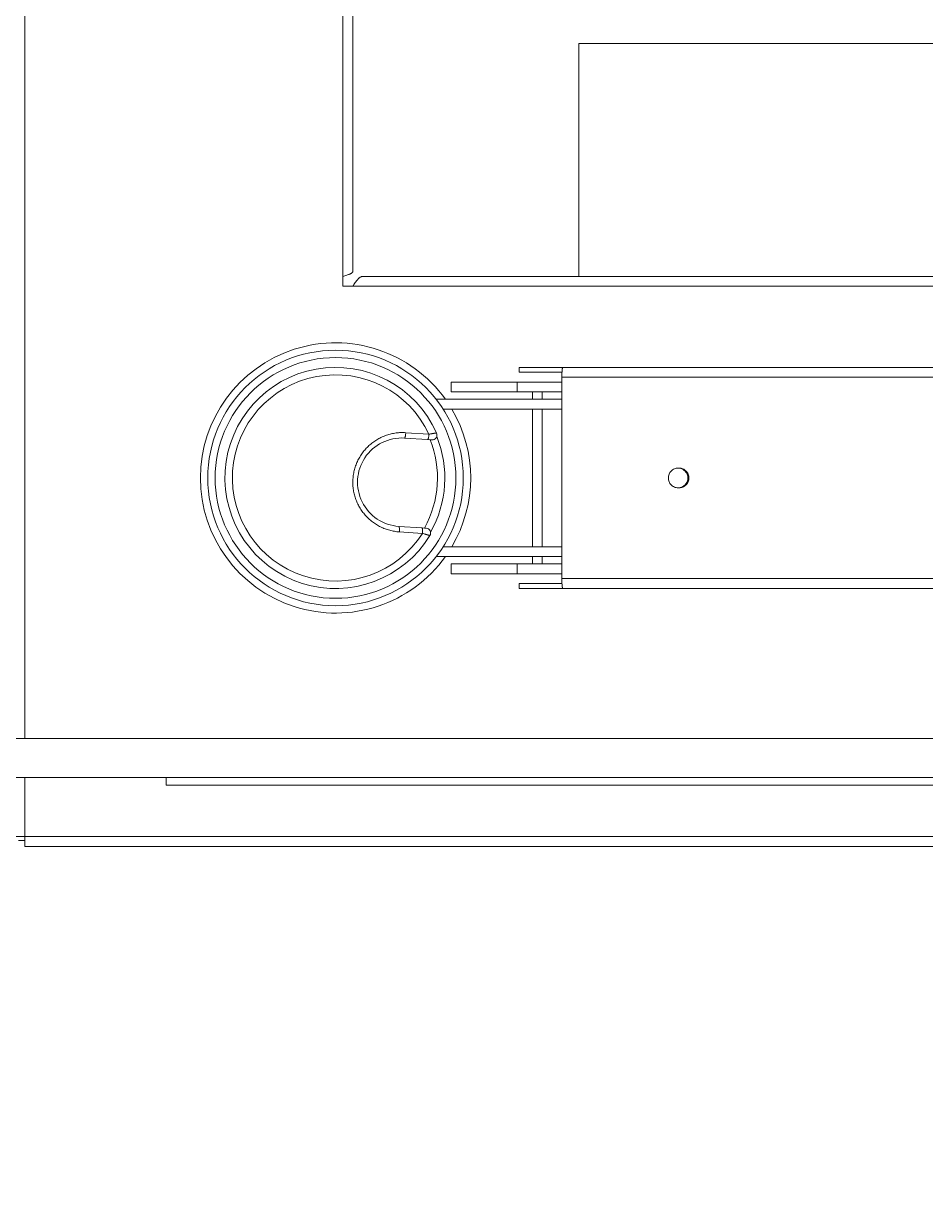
# Model space of a CAD drawing. Header units: millimetres. Extents: x 2027740 to 2136289, y -1533552 to -1491502.
# Drawn here: x 2099101.9 to 2099285.6, y -1504171.5 to -1503935.5 of the extents above; entities that cross this region are included whole.
import ezdxf

# ---------------------------------------------------------------- set-up
doc = ezdxf.new("R2010")
doc.units = ezdxf.units.MM
doc.header["$MEASUREMENT"] = 0
doc.linetypes.add('AUSGEZOGEN', pattern=[0])
doc.layers.add('10_Einrichtung', color=7, linetype='Continuous', lineweight=0)
doc.layers.add('11_Schraffur', color=9, linetype='Continuous', lineweight=0)

# ---------------------------------------------------------------- blocks, each defined once
blk = doc.blocks.new('*U847')
at = {"layer": '10_Einrichtung', "color": 1, "linetype": 'Continuous', "lineweight": 0}
for p, q in [((-1.0783, 2.9703), (-1.0783, -3.3397)), ((-0.4313, -2.3997), (-0.4313, 1.1303)), ((-0.4113, -2.3897), (-0.4113, 1.1203)), ((0.0487, -1.9257), (2.0487, -1.9257)), ((0.0487, -2.3997), (0.0487, -1.9257)), ((-0.4313, -2.3997), (-0.4313, -2.4197)), ((1.3597, -2.3997), (-0.3913, -2.3997)), ((-0.4313, -2.4197), (-0.4113, -2.4197)), ((1.2637, -2.4197), (-0.4113, -2.4197)), ((-0.0728, -2.5847), (-0.0728, -2.5947)), ((-0.0728, -2.5847), (1.3435, -2.5847)), ((0.0144, -2.5947), (-0.0728, -2.5947)), ((-0.2113, -2.6147), (-0.2113, -2.6347)), ((-0.2113, -2.6147), (0.0142, -2.6147)), ((-0.077, -2.6347), (-0.077, -2.6147)), ((0.0142, -3.0147), (0.0142, -2.6047)), ((0.0142, -2.6047), (1.3418, -2.6047)), ((0.0142, -2.6347), (-0.2113, -2.6347)), ((-0.0456, -2.6347), (-0.0456, -2.6497)), ((-0.0259, -2.6497), (-0.0259, -2.6347)), ((-0.0257, -2.6347), (-0.0257, -2.6497)), ((-0.2414, -2.6497), (0.0142, -2.6497)), ((-0.2272, -2.6697), (0.0142, -2.6697)), ((-0.0456, -2.6697), (-0.0456, -2.9497)), ((-0.0259, -2.9497), (-0.0259, -2.6697)), ((-0.0257, -2.6697), (-0.0257, -2.9497)), ((-0.2591, -2.7316), (-0.3058, -2.7286)), ((-0.3035, -2.7176), (-0.2563, -2.7206)), ((-0.2591, -2.7316), (-0.2539, -2.732)), ((-0.2539, -2.732), (-0.2506, -2.7322)), ((0.2507, -2.7897), (0.2528, -2.7897)), ((0.2507, -2.8297), (0.2528, -2.8297)), ((-0.3174, -2.9082), (-0.2708, -2.9113)), ((-0.2693, -2.9225), (-0.3165, -2.9195)), ((-0.2655, -2.9116), (-0.2708, -2.9113)), ((-0.2622, -2.9118), (-0.2655, -2.9116)), ((0.0142, -2.9497), (-0.2272, -2.9497)), ((0.0142, -2.9697), (-0.2414, -2.9697)), ((-0.0456, -2.9697), (-0.0456, -2.9847)), ((-0.0259, -2.9847), (-0.0259, -2.9697)), ((-0.0257, -2.9697), (-0.0257, -2.9847)), ((-0.2113, -2.9847), (-0.2113, -3.0047)), ((-0.2113, -2.9847), (0.0142, -2.9847)), ((-0.077, -3.0047), (-0.077, -2.9847)), ((0.0142, -3.0047), (-0.2113, -3.0047)), ((1.496, -3.0147), (0.0142, -3.0147)), ((-0.0728, -3.0247), (0.0144, -3.0247)), ((-0.0728, -3.0247), (-0.0728, -3.0347)), ((1.5504, -3.0347), (-0.0728, -3.0347)), ((-1.8913, -3.3397), (5.1087, -3.3397)), ((5.1087, -3.4197), (-1.8913, -3.4197)), ((-1.0783, -3.4197), (-1.0783, -3.5397)), ((-0.7913, -3.4197), (-0.7913, -3.4347)), ((-0.7913, -3.4347), (2.9587, -3.4347)), ((-1.0783, -3.5397), (-1.0983, -3.5397)), ((-1.0783, -3.5397), (-1.0783, -3.5597)), ((3.9087, -3.5397), (-1.0783, -3.5397)), ((-1.0783, -3.5475), (-1.0913, -3.5475)), ((3.9087, -3.5597), (-1.0783, -3.5597))]:
    blk.add_line(p, q, dxfattribs=at)
for radius in [0.26, 0.245]:
    blk.add_circle((-0.4463, -2.8097), radius, dxfattribs=at)
for centre, radius, start, end in [((-0.4463, -2.8097), 0.275, 35.5789, 324.4204), ((-0.4463, -2.8097), 0.225, 24.0117, 328.5761), ((-0.4463, -2.8097), 0.2099, 25.1138, 327.474), ((-0.4463, -2.8097), 0.275, 329.3958, 30.6043), ((-0.3116, -2.8184), 0.09, 86.2939, 266.2939), ((-0.4463, -2.8097), 0.2075, 330.5891, 21.9987), ((-0.4463, -2.8097), 0.2225, 330.309, 22.2789), ((-0.2499, -2.7222), 0.01, 266.2939, 24.0117), ((-0.378, -2.9143), 0.0617, 355.2087, 356.3031), ((-0.2628, -2.9218), 0.01, 328.5762, 86.2939)]:
    blk.add_arc(centre, radius, start, end, dxfattribs=at)
for points, knots in [([(-0.4313, -2.3997), (-0.43, -2.3993), (-0.4274, -2.3985), (-0.4237, -2.3972), (-0.4203, -2.396), (-0.4177, -2.395), (-0.4159, -2.3941), (-0.4147, -2.3935), (-0.4137, -2.3929), (-0.4128, -2.3922), (-0.4122, -2.3916), (-0.4117, -2.391), (-0.4114, -2.3903), (-0.4113, -2.3899), (-0.4113, -2.3897)], [0, 0, 0, 0, 0.177821, 0.349461, 0.508976, 0.651265, 0.714598, 0.772179, 0.823719, 0.86912, 0.908575, 0.94269, 0.972557, 1, 1, 1, 1]), ([(-0.3913, -2.3997), (-0.3917, -2.3997), (-0.3926, -2.3998), (-0.3943, -2.4002), (-0.396, -2.401), (-0.3976, -2.4021), (-0.3993, -2.4035), (-0.4014, -2.4056), (-0.4039, -2.4086), (-0.4064, -2.4121), (-0.4088, -2.4158), (-0.4105, -2.4184), (-0.4113, -2.4197)], [0, 0, 0, 0, 0.042845, 0.086687, 0.180532, 0.231999, 0.286933, 0.407481, 0.541747, 0.68755, 0.841625, 1, 1, 1, 1]), ([(0.0142, -2.6047), (0.0142, -2.603), (0.0142, -2.5996), (0.0143, -2.5963), (0.0144, -2.5947)], [0, 0, 0, 0, 0.517432, 1, 1, 1, 1]), ([(0.0144, -2.5947), (0.0145, -2.594), (0.0146, -2.5926), (0.0147, -2.5906), (0.0149, -2.5889), (0.0151, -2.5877), (0.0153, -2.5868), (0.0154, -2.5862), (0.0156, -2.5858), (0.0157, -2.5854), (0.0158, -2.5851), (0.0159, -2.5849), (0.016, -2.5848), (0.0161, -2.5847), (0.0162, -2.5847), (0.0162, -2.5847)], [0, 0, 0, 0, 0.210962, 0.402053, 0.570116, 0.712442, 0.77326, 0.826889, 0.873178, 0.912055, 0.943564, 0.967976, 0.977754, 0.986138, 1, 1, 1, 1]), ([(-0.411, -2.812), (-0.4107, -2.8087), (-0.4102, -2.8037), (-0.4089, -2.7971), (-0.4074, -2.7907), (-0.4048, -2.7827), (-0.4008, -2.7736), (-0.3968, -2.7663), (-0.3931, -2.7608), (-0.3892, -2.7554), (-0.3838, -2.7491), (-0.3766, -2.7422), (-0.3688, -2.736), (-0.3605, -2.7307), (-0.3517, -2.7261), (-0.344, -2.7231), (-0.3377, -2.7212), (-0.3313, -2.7195), (-0.3248, -2.7183), (-0.3183, -2.7176), (-0.3117, -2.7173), (-0.3067, -2.7173), (-0.3035, -2.7176)], [0, 0, 0, 0, 0.062893, 0.094344, 0.125789, 0.188637, 0.25144, 0.314188, 0.345548, 0.376892, 0.439505, 0.502041, 0.5645, 0.626882, 0.68919, 0.751433, 0.782543, 0.813639, 0.87578, 0.906847, 0.937908, 1, 1, 1, 1]), ([(-0.3058, -2.7286), (-0.3057, -2.7286), (-0.3056, -2.7286), (-0.3055, -2.7285), (-0.3054, -2.7284), (-0.3052, -2.7282), (-0.3051, -2.7278), (-0.3049, -2.7274), (-0.3047, -2.7268), (-0.3045, -2.7261), (-0.3043, -2.725), (-0.304, -2.7235), (-0.3038, -2.7215), (-0.3036, -2.7195), (-0.3035, -2.7182), (-0.3035, -2.7176)], [0, 0, 0, 0, 0.013853, 0.022375, 0.032424, 0.058035, 0.092168, 0.135642, 0.188437, 0.250172, 0.320035, 0.479436, 0.654201, 0.831309, 1, 1, 1, 1]), ([(-0.2563, -2.7206), (-0.2563, -2.7213), (-0.2564, -2.7226), (-0.2566, -2.7246), (-0.2569, -2.7265), (-0.2572, -2.7281), (-0.2575, -2.7291), (-0.2577, -2.7298), (-0.258, -2.7304), (-0.2582, -2.7309), (-0.2584, -2.7312), (-0.2587, -2.7315), (-0.2589, -2.7316), (-0.259, -2.7316), (-0.2591, -2.7316)], [0, 0, 0, 0, 0.165307, 0.339424, 0.511387, 0.668478, 0.737718, 0.799246, 0.852281, 0.896602, 0.932352, 0.960357, 0.982086, 1, 1, 1, 1]), ([(-0.2563, -2.7206), (-0.2552, -2.7204), (-0.2532, -2.7201), (-0.2507, -2.7197), (-0.2488, -2.7194), (-0.2475, -2.7192), (-0.2463, -2.719), (-0.2452, -2.7188), (-0.2442, -2.7187), (-0.2434, -2.7185), (-0.2427, -2.7184), (-0.2422, -2.7184), (-0.2419, -2.7183), (-0.2417, -2.7183), (-0.2414, -2.7182), (-0.2412, -2.7182), (-0.2411, -2.7182), (-0.241, -2.7182), (-0.2409, -2.7182), (-0.2409, -2.7182), (-0.2408, -2.7182), (-0.2408, -2.7181), (-0.2408, -2.7181), (-0.2408, -2.7181), (-0.2408, -2.7181), (-0.2408, -2.7181), (-0.2408, -2.7181), (-0.2408, -2.7181)], [0, 0, 0, 0, 0.203477, 0.39382, 0.482482, 0.565968, 0.643658, 0.714968, 0.779379, 0.836364, 0.885426, 0.906858, 0.926167, 0.943312, 0.958249, 0.970948, 0.981377, 0.985733, 0.989512, 0.992714, 0.995335, 0.997375, 0.998833, 0.999343, 0.999708, 0.999927, 1, 1, 1, 1]), ([(0.2507, -2.7897), (0.2494, -2.7897), (0.2468, -2.79), (0.2431, -2.7911), (0.2396, -2.793), (0.2366, -2.7955), (0.2341, -2.7985), (0.2323, -2.802), (0.2311, -2.8058), (0.2309, -2.8084), (0.2309, -2.8097)], [0, 0, 0, 0, 0.124663, 0.249378, 0.374187, 0.49912, 0.624187, 0.749378, 0.874663, 1, 1, 1, 1]), ([(0.2706, -2.8097), (0.2706, -2.8084), (0.2704, -2.8058), (0.2692, -2.802), (0.2674, -2.7985), (0.2649, -2.7955), (0.2619, -2.793), (0.2584, -2.7911), (0.2547, -2.79), (0.252, -2.7897), (0.2507, -2.7897)], [0, 0, 0, 0, 0.125337, 0.250622, 0.375813, 0.50088, 0.625813, 0.750622, 0.875337, 1, 1, 1, 1]), ([(0.2528, -2.7897), (0.2541, -2.7897), (0.2567, -2.79), (0.2605, -2.7911), (0.264, -2.793), (0.267, -2.7955), (0.2695, -2.7985), (0.2713, -2.802), (0.2725, -2.8058), (0.2727, -2.8084), (0.2727, -2.8097)], [0, 0, 0, 0, 0.124663, 0.249378, 0.374187, 0.49912, 0.624187, 0.749378, 0.874663, 1, 1, 1, 1]), ([(-0.3165, -2.9195), (-0.3198, -2.9193), (-0.3264, -2.9185), (-0.3361, -2.9164), (-0.3455, -2.9134), (-0.3531, -2.9102), (-0.3589, -2.9071), (-0.3646, -2.9038), (-0.3714, -2.8991), (-0.379, -2.8927), (-0.3859, -2.8856), (-0.3922, -2.8778), (-0.3976, -2.8695), (-0.4014, -2.8621), (-0.404, -2.856), (-0.4063, -2.8498), (-0.4086, -2.8418), (-0.4101, -2.8336), (-0.4109, -2.827), (-0.4113, -2.8203), (-0.4112, -2.8153), (-0.411, -2.812)], [0, 0, 0, 0, 0.062547, 0.124851, 0.186708, 0.248717, 0.279989, 0.311282, 0.373456, 0.435569, 0.498163, 0.560803, 0.623122, 0.68572, 0.717258, 0.748787, 0.811372, 0.873982, 0.905551, 0.937163, 1, 1, 1, 1]), ([(0.2309, -2.8097), (0.2309, -2.811), (0.2311, -2.8136), (0.2323, -2.8174), (0.2341, -2.8209), (0.2366, -2.8239), (0.2396, -2.8264), (0.2431, -2.8283), (0.2468, -2.8294), (0.2494, -2.8297), (0.2507, -2.8297)], [0, 0, 0, 0, 0.125337, 0.250622, 0.375813, 0.50088, 0.625813, 0.750622, 0.875337, 1, 1, 1, 1]), ([(0.2507, -2.8297), (0.252, -2.8297), (0.2547, -2.8294), (0.2584, -2.8283), (0.2619, -2.8264), (0.2649, -2.8239), (0.2674, -2.8209), (0.2692, -2.8174), (0.2704, -2.8136), (0.2706, -2.811), (0.2706, -2.8097)], [0, 0, 0, 0, 0.124663, 0.249378, 0.374187, 0.49912, 0.624187, 0.749378, 0.874663, 1, 1, 1, 1]), ([(0.2727, -2.8097), (0.2727, -2.811), (0.2725, -2.8136), (0.2713, -2.8174), (0.2695, -2.8209), (0.267, -2.8239), (0.264, -2.8264), (0.2605, -2.8283), (0.2567, -2.8294), (0.2541, -2.8297), (0.2528, -2.8297)], [0, 0, 0, 0, 0.125337, 0.250622, 0.375813, 0.50088, 0.625813, 0.750622, 0.875337, 1, 1, 1, 1]), ([(-0.3165, -2.9183), (-0.3164, -2.9182), (-0.3164, -2.9178), (-0.3164, -2.9173), (-0.3164, -2.9169), (-0.3164, -2.9162), (-0.3163, -2.9154), (-0.3163, -2.9142), (-0.3163, -2.9131), (-0.3164, -2.912), (-0.3165, -2.9113), (-0.3165, -2.9106), (-0.3166, -2.91), (-0.3167, -2.9095), (-0.3168, -2.9091), (-0.317, -2.9087), (-0.3171, -2.9085), (-0.3172, -2.9084), (-0.3172, -2.9083), (-0.3173, -2.9082), (-0.3174, -2.9082), (-0.3174, -2.9082)], [0, 0, 0, 0, 0.047406, 0.094707, 0.141782, 0.188525, 0.280576, 0.369984, 0.537596, 0.614308, 0.685349, 0.750015, 0.807797, 0.858234, 0.901069, 0.936094, 0.963354, 0.974317, 0.983774, 0.992151, 1, 1, 1, 1]), ([(-0.2708, -2.9113), (-0.2707, -2.9113), (-0.2705, -2.9113), (-0.2704, -2.9114), (-0.2702, -2.9117), (-0.27, -2.912), (-0.2698, -2.9124), (-0.2697, -2.9129), (-0.2695, -2.9135), (-0.2694, -2.9145), (-0.2692, -2.9159), (-0.2691, -2.9176), (-0.2691, -2.9195), (-0.2692, -2.9208), (-0.2692, -2.9214)], [0, 0, 0, 0, 0.018289, 0.039978, 0.067321, 0.101744, 0.144116, 0.194745, 0.253571, 0.320154, 0.473167, 0.644786, 0.823948, 1, 1, 1, 1]), ([(-0.2692, -2.9214), (-0.2693, -2.9215), (-0.2693, -2.9219), (-0.2693, -2.9223), (-0.2693, -2.9225)], [0, 0, 0, 0, 0.250522, 1, 1, 1, 1]), ([(-0.2543, -2.927), (-0.2543, -2.927), (-0.2543, -2.927), (-0.2543, -2.927), (-0.2543, -2.927), (-0.2543, -2.927), (-0.2543, -2.927), (-0.2544, -2.927), (-0.2544, -2.927), (-0.2545, -2.927), (-0.2545, -2.9269), (-0.2546, -2.9269), (-0.2548, -2.9269), (-0.2549, -2.9268), (-0.2552, -2.9268), (-0.2554, -2.9267), (-0.2557, -2.9266), (-0.2562, -2.9265), (-0.2568, -2.9263), (-0.2577, -2.926), (-0.2586, -2.9257), (-0.2597, -2.9254), (-0.2609, -2.9251), (-0.2621, -2.9247), (-0.2639, -2.9242), (-0.2663, -2.9235), (-0.2683, -2.9229), (-0.2693, -2.9225)], [0, 0, 0, 0, 0.000073, 0.000292, 0.000657, 0.001167, 0.002626, 0.004666, 0.007287, 0.010488, 0.014266, 0.018621, 0.029052, 0.041752, 0.056688, 0.073833, 0.093143, 0.114575, 0.163635, 0.22062, 0.285033, 0.356353, 0.434026, 0.517514, 0.606185, 0.796521, 1, 1, 1, 1]), ([(0.0144, -3.0247), (0.0143, -3.0231), (0.0142, -3.0198), (0.0142, -3.0164), (0.0142, -3.0147)], [0, 0, 0, 0, 0.482568, 1, 1, 1, 1]), ([(0.0162, -3.0347), (0.0162, -3.0347), (0.0161, -3.0347), (0.016, -3.0346), (0.0159, -3.0345), (0.0158, -3.0343), (0.0157, -3.034), (0.0156, -3.0336), (0.0154, -3.0332), (0.0153, -3.0326), (0.0151, -3.0317), (0.0149, -3.0305), (0.0147, -3.0288), (0.0146, -3.0268), (0.0145, -3.0254), (0.0144, -3.0247)], [0, 0, 0, 0, 0.013862, 0.022246, 0.032024, 0.056436, 0.087945, 0.126822, 0.173111, 0.22674, 0.287558, 0.429884, 0.597947, 0.789038, 1, 1, 1, 1])]:
    blk.add_open_spline(points, degree=3, knots=knots, dxfattribs=at)
blk = doc.blocks.new('*U842')
at = {"layer": '10_Einrichtung', "color": 1, "linetype": 'Continuous', "lineweight": 13}
blk.add_blockref('*U847', (0, -0.6615), dxfattribs=at)

msp = doc.modelspace()

# ---------------------------------------------------------------- hatches: boundary and pattern name
at = {"layer": '11_Schraffur', "linetype": 'AUSGEZOGEN', "ltscale": 10}
h = msp.add_hatch(dxfattribs=at)
h.set_pattern_fill('ANSI37', color=256, scale=0.1, pattern_type=2)
h.set_pattern_definition([(45, (1922704.878, -1372376.447), (-4.49012806, 4.49012806), []), (135, (1922704.878, -1372376.447), (-4.49012806, -4.49012806), [])])
edge = h.paths.add_edge_path(flags=17)
edge.add_arc((2102591.7336, -1501845.3678), 273.7465, 0, 360)
edge = h.paths.add_edge_path()
edge.add_arc((2102591.7336, -1501845.3678), 248.7465, 0, 360)
edge = h.paths.add_edge_path(flags=17)
edge.add_arc((2100242.4465, -1501810.0016), 273.7465, 0, 360)
edge = h.paths.add_edge_path()
edge.add_arc((2100242.4465, -1501810.0016), 248.7465, 0, 360)
edge = h.paths.add_edge_path(flags=17)
edge.add_arc((2094390.411, -1501829.4551), 273.7465, 0, 360)
edge = h.paths.add_edge_path()
edge.add_arc((2094390.411, -1501829.4551), 248.7465, 0, 360)
edge = h.paths.add_edge_path(flags=17)
edge.add_arc((2101727.5997, -1506848.6998), 273.7465, 0, 360)
edge = h.paths.add_edge_path()
edge.add_arc((2101727.5997, -1506848.6998), 248.7465, 0, 360)
edge = h.paths.add_edge_path(flags=17)
edge.add_arc((2099456.154, -1506841.7201), 273.7465, 0, 360)
edge = h.paths.add_edge_path()
edge.add_arc((2099456.154, -1506841.7201), 248.7465, 0, 360)
edge = h.paths.add_edge_path(flags=17)
edge.add_arc((2093552.6254, -1506823.5796), 273.7465, 0, 360)
edge = h.paths.add_edge_path()
edge.add_arc((2093552.6254, -1506823.5796), 248.7465, 0, 360)

# ---------------------------------------------------------------- block references
at = {"layer": '10_Einrichtung', "color": 1, "linetype": 'Continuous', "lineweight": 0, "xscale": 99.99999999999999, "yscale": 99.99999999999999, "zscale": 99.99999999999999, "rotation": 7.421022849415388e-11}
msp.add_blockref('*U842', (2099210.0815, -1503680.96), dxfattribs=at)

doc.saveas('drawing.dxf')
